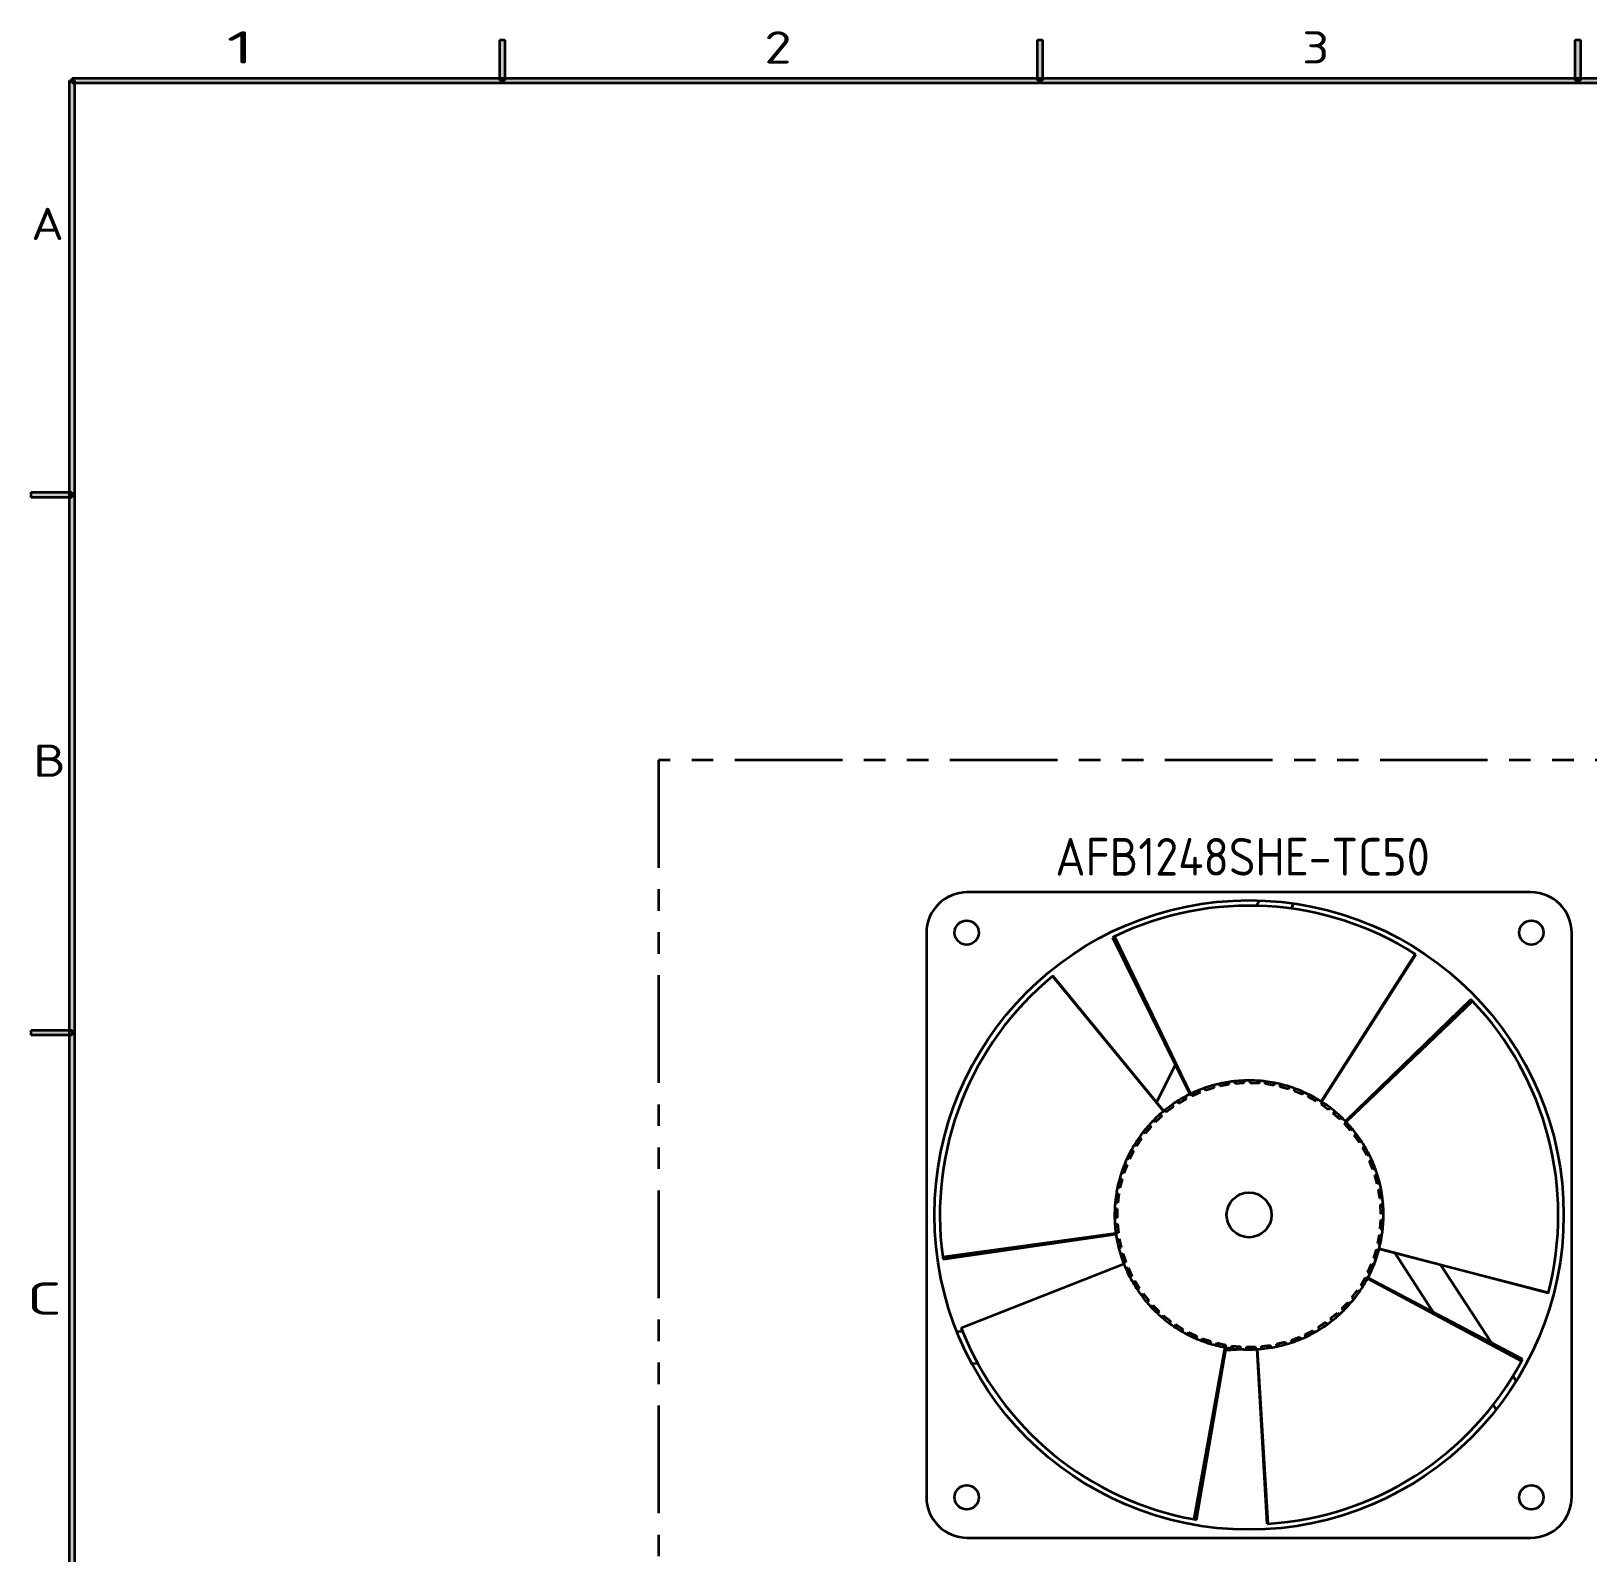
# Model space of a CAD drawing. Extents: x 23 to 417, y 3 to 294.
# Drawn here: x 26.2 to 170.9, y 150.2 to 291.6 of the extents above; entities that cross this region are included whole.
import ezdxf
from ezdxf.enums import TextEntityAlignment as Align

# ---------------------------------------------------------------- set-up
doc = ezdxf.new("R2010")
doc.units = 0
doc.linetypes.add('PHANTOM', pattern=[20, 10, -2, 2, -2, 2, -2])
doc.layers.get('0').update_dxf_attribs({"lineweight": 13})
doc.layers.add('1', color=7, linetype='Continuous', lineweight=13)
doc.layers.add('3', color=7, linetype='Continuous', lineweight=13)
doc.styles.get("Standard").update_dxf_attribs({"font": 'isocp.shx'})

# ---------------------------------------------------------------- blocks, each defined once
blk = doc.blocks.new('BLOCK25')
at = {"layer": '3', "color": 7, "lineweight": 13}
blk.add_text('A', height=3, dxfattribs=at).set_placement((26.2, 272.19), (29.24, 272.19), align=Align.FIT)
blk = doc.blocks.new('BLOCK26')
at = {"layer": '3', "color": 7, "lineweight": 13}
blk.add_text('B', height=3, dxfattribs=at).set_placement((26.39, 222.29), (29.43, 222.29), align=Align.FIT)
blk = doc.blocks.new('BLOCK27')
at = {"layer": '3', "color": 7, "lineweight": 13}
blk.add_text('C', height=3, dxfattribs=at).set_placement((25.79, 172.29), (29.02, 172.29), align=Align.FIT)
blk = doc.blocks.new('BLOCK36')
at = {"layer": '3', "color": 7, "lineweight": 13}
blk.add_text('2', height=3, dxfattribs=at).set_placement((94.37, 288.59), (96.9, 288.59), align=Align.FIT)
blk = doc.blocks.new('BLOCK37')
at = {"layer": '3', "color": 7, "lineweight": 13}
blk.add_text('1', height=3, dxfattribs=at).set_placement((44.37, 288.59), (46.9, 288.59), align=Align.FIT)
blk = doc.blocks.new('BLOCK38')
at = {"layer": '3', "color": 7, "lineweight": 13}
blk.add_text('3', height=3, dxfattribs=at).set_placement((144.37, 288.59), (146.9, 288.59), align=Align.FIT)
blk = doc.blocks.new('BLOCK79')
at = {"layer": '3', "color": 7, "lineweight": 5}
blk.add_solid([(29.76, 287), (30.24, 287), (29.76, 9.76), (30.24, 10.24)], dxfattribs=at)
blk = doc.blocks.new('BLOCK82')
at = {"layer": '3', "color": 7, "lineweight": 5}
blk.add_solid([(410.24, 287.24), (409.76, 286.76), (30, 287.24), (30, 286.76)], dxfattribs=at)
blk = doc.blocks.new('BLOCK90')
at = {"layer": '3', "color": 7, "lineweight": 5}
blk.add_solid([(26.19, 248.26), (26.19, 248.74), (29.99, 248.26), (29.99, 248.74)], dxfattribs=at)
blk = doc.blocks.new('BLOCK91')
at = {"layer": '3', "color": 7, "lineweight": 5}
blk.add_solid([(26.2, 198.26), (26.2, 198.74), (30, 198.26), (30, 198.74)], dxfattribs=at)
blk = doc.blocks.new('BLOCK96')
at = {"layer": '3', "color": 7, "lineweight": 5}
blk.add_solid([(69.76, 290.8), (70.24, 290.8), (69.76, 287), (70.24, 287)], dxfattribs=at)
blk = doc.blocks.new('BLOCK97')
at = {"layer": '3', "color": 7, "lineweight": 5}
blk.add_solid([(169.76, 290.8), (170.24, 290.8), (169.76, 287), (170.24, 287)], dxfattribs=at)
blk = doc.blocks.new('BLOCK98')
at = {"layer": '3', "color": 3, "lineweight": 5}
blk.add_solid([(119.76, 290.8), (120.24, 290.8), (119.76, 287), (120.24, 287)], dxfattribs=at)
blk = doc.blocks.new('BLOCK122')
at = {"layer": '1', "color": 7, "lineweight": 13}
blk.add_text('AFB1248SHE-TC50', height=7, dxfattribs=at).set_placement((38.36, 216.49), (108, 216.49), align=Align.FIT)
blk = doc.blocks.new('BLOCK126')
at = {"layer": '1', "color": 7, "lineweight": 35}
for p, q in [((126.79, 213.4), (21.99, 213.4)), ((14.39, 205.8), (14.39, 101)), ((134.39, 101), (134.39, 205.8)), ((49.02, 205), (63.36, 175.83)), ((49.4, 205.18), (63.52, 175.91)), ((87.83, 174.48), (105.31, 201.88)), ((105.38, 201.83), (87.87, 174.46)), ((58.5, 172.7), (37.84, 197.79)), ((37.91, 197.84), (58.53, 172.72)), ((115.62, 193.48), (92.32, 170.82)), ((115.92, 193.17), (92.45, 170.69)), ((17.42, 145.63), (49.62, 150.02)), ((17.48, 145.21), (49.64, 149.84)), ((130.03, 138.89), (98.58, 147.09)), ((98.59, 147.13), (130.05, 138.98)), ((20.85, 132.44), (51.11, 144.29)), ((51.13, 144.25), (20.88, 132.35)), ((125.05, 126.2), (96.42, 141.57)), ((125.25, 126.57), (96.5, 141.73)), ((64.17, 96.82), (69.95, 128.8)), ((64.59, 96.74), (70.13, 128.77)), ((77.78, 96), (75.87, 128.44)), ((75.9, 128.45), (77.87, 96.01)), ((21.99, 93.4), (126.79, 93.4))]:
    blk.add_line(p, q, dxfattribs=at)
at = {"layer": '1', "color": 7, "lineweight": 35, "ltscale": 0.027672}
blk.add_line((76.27, 211.87), (75.77, 210.88), dxfattribs=at)
at = {"layer": '1', "color": 7, "lineweight": 35, "ltscale": 0.026438}
blk.add_line((82.24, 210.36), (82.72, 211.3), dxfattribs=at)
at = {"layer": '1', "color": 7, "lineweight": 35, "ltscale": 0.010543}
for p, q in [((49.4, 205.18), (49.02, 205)), ((115.92, 193.17), (115.62, 193.48)), ((17.42, 145.63), (17.48, 145.21)), ((125.05, 126.2), (125.25, 126.57)), ((64.17, 96.82), (64.59, 96.74))]:
    blk.add_line(p, q, dxfattribs=at)
at = {"layer": '1', "color": 7, "lineweight": 35, "ltscale": 0.002277}
for p, q in [((105.38, 201.83), (105.31, 201.88)), ((37.91, 197.84), (37.84, 197.79)), ((130.03, 138.89), (130.05, 138.98)), ((20.85, 132.44), (20.88, 132.35)), ((77.78, 96), (77.87, 96.01))]:
    blk.add_line(p, q, dxfattribs=at)
at = {"layer": '1', "color": 7, "lineweight": 35, "ltscale": 0.193505}
blk.add_line((60.68, 181.27), (57.17, 174.38), dxfattribs=at)
at = {"layer": '1', "color": 7, "lineweight": 35, "ltscale": 0.011774}
for p, q in [((65.08, 176.6), (65.27, 176.17)), ((66.32, 176.56), (66.18, 177.01)), ((67.78, 177.51), (67.92, 177.06)), ((69.01, 177.33), (68.92, 177.8)), ((70.58, 178.11), (70.66, 177.64)), ((71.78, 177.79), (71.74, 178.26)), ((73.42, 178.38), (73.45, 177.91)), ((74.57, 177.93), (74.59, 178.4)), ((76.27, 178.33), (76.25, 177.86)), ((77.37, 177.75), (77.44, 178.21)), ((79.1, 177.95), (79.03, 177.49)), ((80.12, 177.25), (80.25, 177.7)), ((81.87, 177.26), (81.74, 176.8)), ((82.8, 176.44), (82.98, 176.88)), ((60.07, 173.89), (60.35, 173.51)), ((61.28, 174.13), (61.04, 174.54)), ((62.49, 175.39), (62.73, 174.98)), ((63.73, 175.49), (63.54, 175.92)), ((84.54, 176.25), (84.36, 175.81)), ((85.38, 175.33), (85.6, 175.75)), ((87.08, 174.94), (86.85, 174.53)), ((87.8, 173.94), (88.08, 174.32)), ((56.93, 170.63), (56.6, 170.97)), ((57.82, 172.12), (58.15, 171.78)), ((59, 172.5), (58.72, 172.88)), ((89.45, 173.35), (89.18, 172.97)), ((90.06, 172.27), (90.37, 172.62)), ((91.63, 171.51), (91.31, 171.16)), ((55.08, 168.52), (54.72, 168.83)), ((55.8, 170.11), (56.16, 169.81)), ((92.11, 170.36), (92.46, 170.68)), ((93.58, 169.43), (93.23, 169.11)), ((93.93, 168.23), (94.31, 168.51)), ((52.5, 165.47), (52.91, 165.25)), ((53.48, 166.22), (53.09, 166.48)), ((54.01, 167.88), (54.41, 167.62)), ((95.28, 167.13), (94.9, 166.86)), ((95.49, 165.91), (95.9, 166.14)), ((51.26, 162.89), (51.7, 162.73)), ((52.15, 163.76), (51.73, 163.97)), ((96.71, 164.66), (96.3, 164.44)), ((96.78, 163.42), (97.21, 163.6)), ((50.33, 160.19), (50.79, 160.08)), ((51.12, 161.15), (50.68, 161.32)), ((97.85, 162.04), (97.41, 161.87)), ((97.77, 160.81), (98.23, 160.93)), ((98.68, 159.31), (98.23, 159.19)), ((49.71, 157.41), (50.18, 157.35)), ((50.39, 158.45), (49.93, 158.56)), ((98.47, 158.09), (98.93, 158.17)), ((99.2, 156.51), (98.73, 156.43)), ((49.42, 154.57), (49.89, 154.56)), ((49.97, 155.68), (49.5, 155.74)), ((98.84, 155.32), (99.31, 155.34)), ((99.39, 153.66), (98.92, 153.64)), ((49.87, 152.88), (49.4, 152.89)), ((49.45, 151.71), (49.92, 151.76)), ((99.26, 150.81), (98.79, 150.84)), ((98.9, 152.52), (99.37, 152.48)), ((50.09, 150.09), (49.62, 150.04)), ((49.8, 148.88), (50.26, 148.98)), ((98.8, 147.99), (98.33, 148.08)), ((98.64, 149.73), (99.11, 149.64)), ((50.62, 147.34), (50.16, 147.24)), ((50.48, 146.11), (50.92, 146.26)), ((98.02, 145.24), (97.57, 145.38)), ((98.07, 146.99), (98.52, 146.85)), ((51.47, 144.67), (51.02, 144.52)), ((51.46, 143.43), (51.89, 143.63)), ((52.61, 142.11), (52.19, 141.91)), ((96.94, 142.6), (96.51, 142.79)), ((97.18, 144.33), (97.61, 144.14)), ((52.75, 140.88), (53.15, 141.13)), ((54.04, 139.71), (53.64, 139.46)), ((94.53, 139.4), (94.91, 139.12)), ((95.56, 140.1), (95.15, 140.34)), ((96, 141.79), (96.41, 141.55)), ((54.32, 138.5), (54.69, 138.79)), ((55.73, 137.48), (55.36, 137.18)), ((56.15, 136.31), (56.48, 136.64)), ((92.81, 137.2), (93.15, 136.88)), ((93.91, 137.78), (93.53, 138.06)), ((57.67, 135.45), (57.34, 135.12)), ((58.22, 134.34), (58.51, 134.71)), ((59.82, 133.66), (59.53, 133.29)), ((88.66, 133.45), (88.92, 133.06)), ((89.86, 133.76), (89.56, 134.12)), ((90.84, 135.21), (91.14, 134.85)), ((92, 135.65), (91.66, 135.98)), ((60.49, 132.62), (60.74, 133.02)), ((62.17, 132.13), (61.92, 131.73)), ((62.95, 131.17), (63.15, 131.6)), ((64.67, 130.88), (64.47, 130.45)), ((65.56, 130.01), (65.71, 130.46)), ((83.77, 130.74), (83.94, 130.29)), ((85.01, 130.77), (84.8, 131.19)), ((86.29, 131.95), (86.51, 131.53)), ((87.52, 132.13), (87.26, 132.52)), ((67.3, 129.92), (67.15, 129.47)), ((68.29, 129.16), (68.39, 129.62)), ((70.03, 129.26), (69.93, 128.8)), ((71.09, 128.62), (71.14, 129.09)), ((72.81, 128.92), (72.76, 128.45)), ((73.94, 128.4), (73.93, 128.88)), ((75.61, 128.9), (75.62, 128.43)), ((76.79, 128.52), (76.73, 128.98)), ((78.39, 129.2), (78.45, 128.73)), ((79.61, 128.95), (79.49, 129.41)), ((81.13, 129.81), (81.24, 129.36)), ((82.36, 129.7), (82.2, 130.15))]:
    blk.add_line(p, q, dxfattribs=at)
at = {"layer": '1', "color": 7, "lineweight": 35, "ltscale": 0.042008}
for p, q in [((67.92, 177.06), (66.32, 176.56)), ((70.66, 177.64), (69.01, 177.33)), ((73.45, 177.91), (71.78, 177.79)), ((76.25, 177.86), (74.57, 177.93)), ((79.03, 177.49), (77.37, 177.75)), ((81.74, 176.8), (80.12, 177.25)), ((62.73, 174.98), (61.28, 174.13)), ((65.27, 176.17), (63.73, 175.49)), ((84.36, 175.81), (82.8, 176.44)), ((86.85, 174.53), (85.38, 175.33)), ((89.18, 172.97), (87.8, 173.94)), ((58.15, 171.78), (56.93, 170.63)), ((60.35, 173.51), (59, 172.5)), ((91.31, 171.16), (90.06, 172.27)), ((56.16, 169.81), (55.08, 168.52)), ((93.23, 169.11), (92.11, 170.36)), ((94.9, 166.86), (93.93, 168.23)), ((52.91, 165.25), (52.15, 163.76)), ((54.41, 167.62), (53.48, 166.22)), ((96.3, 164.44), (95.49, 165.91)), ((51.7, 162.73), (51.12, 161.15)), ((97.41, 161.87), (96.78, 163.42)), ((50.79, 160.08), (50.39, 158.45)), ((98.23, 159.19), (97.77, 160.81)), ((50.18, 157.35), (49.97, 155.68)), ((98.73, 156.43), (98.47, 158.09)), ((49.89, 154.56), (49.87, 152.88)), ((98.92, 153.64), (98.84, 155.32)), ((49.92, 151.76), (50.09, 150.09)), ((98.79, 150.84), (98.9, 152.52)), ((50.26, 148.98), (50.62, 147.34)), ((98.33, 148.08), (98.64, 149.73)), ((50.92, 146.26), (51.47, 144.67)), ((97.57, 145.38), (98.07, 146.99)), ((51.89, 143.63), (52.61, 142.11)), ((96.51, 142.79), (97.18, 144.33)), ((53.15, 141.13), (54.04, 139.71)), ((93.53, 138.06), (94.53, 139.4)), ((95.15, 140.34), (96, 141.79)), ((54.69, 138.79), (55.73, 137.48)), ((56.48, 136.64), (57.67, 135.45)), ((91.66, 135.98), (92.81, 137.2)), ((58.51, 134.71), (59.82, 133.66)), ((87.26, 132.52), (88.66, 133.45)), ((89.56, 134.12), (90.84, 135.21)), ((60.74, 133.02), (62.17, 132.13)), ((63.15, 131.6), (64.67, 130.88)), ((65.71, 130.46), (67.3, 129.92)), ((82.2, 130.15), (83.77, 130.74)), ((84.8, 131.19), (86.29, 131.95)), ((68.39, 129.62), (70.03, 129.26)), ((71.14, 129.09), (72.81, 128.92)), ((73.93, 128.88), (75.61, 128.9)), ((76.73, 128.98), (78.39, 129.2)), ((79.49, 129.41), (81.13, 129.81))]:
    blk.add_line(p, q, dxfattribs=at)
at = {"layer": '1', "color": 7, "lineweight": 35, "ltscale": 0.32763}
blk.add_line((101.47, 146.34), (108.61, 135.35), dxfattribs=at)
at = {"layer": '1', "color": 7, "lineweight": 35, "ltscale": 0.43183}
blk.add_line((119.49, 129.6), (110.08, 144.09), dxfattribs=at)
at = {"layer": '1', "color": 7, "lineweight": 35, "ltscale": 0.026437}
blk.add_line((21.13, 131.72), (20.08, 131.66), dxfattribs=at)
at = {"layer": '1', "color": 7, "lineweight": 35, "ltscale": 0.076672}
blk.add_line((70.04, 128.27), (73.11, 128.43), dxfattribs=at)
at = {"layer": '1', "color": 7, "lineweight": 35, "ltscale": 0.027671}
blk.add_line((22.81, 125.8), (23.92, 125.86), dxfattribs=at)
at = {"layer": '1', "color": 7, "lineweight": 35, "ltscale": 0.027675}
blk.add_line((124.08, 122.53), (123.48, 123.46), dxfattribs=at)
at = {"layer": '1', "color": 7, "lineweight": 35, "ltscale": 0.026436}
blk.add_line((119.8, 118.12), (120.37, 117.23), dxfattribs=at)
at = {"layer": '1', "color": 7, "lineweight": 35}
for centre, radius in [((74.39, 153.4), 58.5), ((21.89, 205.9), 2.25), ((126.89, 205.9), 2.25), ((74.39, 153.4), 4.17), ((21.89, 100.9), 2.25), ((126.89, 100.9), 2.25)]:
    blk.add_circle(centre, radius, dxfattribs=at)
for centre, radius, start, end in [((21.99, 205.8), 7.6, 90, 180), ((126.79, 205.8), 7.6, 360, 450), ((74.39, 153.4), 57.5, 57.4731, 115.7635), ((74.39, 153.4), 57.5, 129.4731, 187.7635), ((74.39, 153.4), 57.5, 345.4731, 43.7635), ((74.39, 153.4), 25, 111.8666, 115.7183), ((74.39, 153.4), 25, 109.1729, 111.8666), ((74.39, 153.4), 25, 105.3211, 109.1729), ((74.39, 153.4), 25, 102.6274, 105.3211), ((74.39, 153.4), 25, 98.7757, 102.6274), ((74.39, 153.4), 25, 96.082, 98.7757), ((74.39, 153.4), 25, 92.2302, 96.082), ((74.39, 153.4), 25, 89.5365, 92.2302), ((74.39, 153.4), 25, 85.6848, 89.5365), ((74.39, 153.4), 25, 82.9911, 85.6848), ((74.39, 153.4), 25, 79.1393, 82.9911), ((74.39, 153.4), 25, 76.4456, 79.1393), ((74.39, 153.4), 25, 72.5939, 76.4456), ((74.39, 153.4), 25, 69.9002, 72.5939), ((74.39, 153.4), 25, 66.0484, 69.9002), ((74.39, 153.4), 25, 124.9575, 128.8093), ((74.39, 153.4), 25, 122.2638, 124.9575), ((74.39, 153.4), 25, 118.412, 122.2638), ((74.39, 153.4), 25, 115.7183, 118.412), ((74.39, 153.4), 25, 63.3547, 66.0484), ((74.39, 153.4), 25, 59.503, 63.3547), ((74.39, 153.4), 25, 56.8093, 59.503), ((74.39, 153.4), 25, 52.9575, 56.8093), ((74.39, 153.4), 25, 135.3547, 138.0484), ((74.39, 153.4), 25, 131.503, 135.3547), ((74.39, 153.4), 25, 128.8093, 131.503), ((74.39, 153.4), 25, 50.2638, 52.9575), ((74.39, 153.4), 25, 46.412, 50.2638), ((74.39, 153.4), 25, 43.7183, 46.412), ((74.39, 153.4), 25, 141.9002, 144.5939), ((74.39, 153.4), 25, 138.0484, 141.9002), ((74.39, 153.4), 25, 39.8666, 43.7183), ((74.39, 153.4), 25, 37.1729, 39.8666), ((74.39, 153.4), 25, 33.3211, 37.1729), ((74.39, 153.4), 25, 151.1393, 154.9911), ((74.39, 153.4), 25, 148.4456, 151.1393), ((74.39, 153.4), 25, 144.5939, 148.4456), ((74.39, 153.4), 25, 30.6274, 33.3211), ((74.39, 153.4), 25, 26.7757, 30.6274), ((74.39, 153.4), 25, 157.6848, 161.5365), ((74.39, 153.4), 25, 154.9911, 157.6848), ((74.39, 153.4), 25, 24.082, 26.7757), ((74.39, 153.4), 25, 20.2302, 24.082), ((74.39, 153.4), 25, 164.2302, 168.082), ((74.39, 153.4), 25, 161.5365, 164.2302), ((74.39, 153.4), 25, 17.5365, 20.2302), ((74.39, 153.4), 25, 13.6848, 17.5365), ((74.39, 153.4), 25, 10.9911, 13.6848), ((74.39, 153.4), 25, 170.7757, 174.6274), ((74.39, 153.4), 25, 168.082, 170.7757), ((74.39, 153.4), 25, 7.1393, 10.9911), ((74.39, 153.4), 25, 4.4456, 7.1393), ((74.39, 153.4), 25, 177.3211, 181.1729), ((74.39, 153.4), 25, 174.6274, 177.3211), ((74.39, 153.4), 25, 0.5939, 4.4456), ((74.39, 153.4), 25, 357.9002, 360.5939), ((74.39, 153.4), 25, 181.1729, 183.8666), ((74.39, 153.4), 25, 183.8666, 187.7183), ((74.39, 153.4), 25, 351.3547, 354.0484), ((74.39, 153.4), 25, 354.0484, 357.9002), ((74.39, 153.4), 25, 187.7183, 190.412), ((74.39, 153.4), 25, 190.412, 194.2638), ((74.39, 153.4), 25, 344.8093, 347.503), ((74.39, 153.4), 25, 347.503, 351.3547), ((74.39, 153.4), 25, 194.2638, 196.9575), ((74.39, 153.4), 25, 196.9575, 200.8093), ((74.39, 153.4), 25, 332.1838, 345.3824), ((74.39, 153.4), 25, 338.2638, 340.9575), ((74.39, 153.4), 25, 340.9575, 344.8093), ((74.39, 153.4), 25, 200.8093, 203.503), ((74.39, 153.4), 25, 203.503, 207.3547), ((74.39, 153.4), 25, 207.3547, 210.0484), ((74.39, 153.4), 25, 331.7183, 334.412), ((74.39, 153.4), 25, 334.412, 338.2638), ((74.39, 153.4), 25, 210.0484, 213.9002), ((74.39, 153.4), 25, 213.9002, 216.5939), ((74.39, 153.4), 25, 321.3211, 325.1729), ((74.39, 153.4), 25, 325.1729, 327.8666), ((74.39, 153.4), 25, 327.8666, 331.7183), ((74.39, 153.4), 25, 216.5939, 220.4456), ((74.39, 153.4), 25, 220.4456, 223.1393), ((74.39, 153.4), 25, 223.1393, 226.9911), ((74.39, 153.4), 25, 314.7757, 318.6274), ((74.39, 153.4), 25, 318.6274, 321.3211), ((74.39, 153.4), 25, 226.9911, 229.6848), ((74.39, 153.4), 25, 229.6848, 233.5365), ((74.39, 153.4), 25, 233.5365, 236.2302), ((74.39, 153.4), 25, 305.5365, 308.2302), ((74.39, 153.4), 25, 308.2302, 312.082), ((74.39, 153.4), 25, 312.082, 314.7757), ((74.39, 153.4), 57.5, 201.4731, 259.7635), ((74.39, 153.4), 25, 236.2302, 240.082), ((74.39, 153.4), 25, 240.082, 242.7757), ((74.39, 153.4), 25, 242.7757, 246.6274), ((74.39, 153.4), 25, 246.6274, 249.3211), ((74.39, 153.4), 25, 288.5939, 292.4456), ((74.39, 153.4), 25, 292.4456, 295.1393), ((74.39, 153.4), 25, 295.1393, 298.9911), ((74.39, 153.4), 25, 298.9911, 301.6848), ((74.39, 153.4), 25, 301.6848, 305.5365), ((74.39, 153.4), 25, 249.3211, 253.1729), ((74.39, 153.4), 25, 253.1729, 255.8666), ((74.39, 153.4), 25, 255.8666, 259.7183), ((74.39, 153.4), 25, 259.7183, 262.412), ((74.39, 153.4), 25, 262.412, 266.2638), ((74.39, 153.4), 25, 266.2638, 268.9575), ((74.39, 153.4), 25, 267.0539, 273.3824), ((74.39, 153.4), 25, 268.9575, 272.8093), ((74.39, 153.4), 25, 272.8093, 275.503), ((74.39, 153.4), 25, 275.503, 279.3547), ((74.39, 153.4), 25, 279.3547, 282.0484), ((74.39, 153.4), 25, 282.0484, 285.9002), ((74.39, 153.4), 25, 285.9002, 288.5939), ((74.39, 153.4), 57.5, 273.4731, 331.7635), ((21.99, 101), 7.6, 180, 270), ((126.79, 101), 7.6, 270, 360)]:
    blk.add_arc(centre, radius, start, end, dxfattribs=at)

msp = doc.modelspace()

# ---------------------------------------------------------------- linework, layer by layer
at = {"layer": '1', "color": 7, "linetype": 'PHANTOM', "lineweight": 35}
for p, q in [((401.62, 223.84), (84.53, 223.84)), ((84.53, 223.84), (84.53, 92.72))]:
    msp.add_line(p, q, dxfattribs=at)
at = {"layer": '3', "color": 7, "lineweight": 35, "ltscale": 0.095}
for p, q in [((69.76, 287), (69.76, 290.8)), ((70.24, 290.8), (70.24, 287)), ((119.76, 287), (119.76, 290.8)), ((120.24, 290.8), (120.24, 287)), ((169.76, 287), (169.76, 290.8)), ((170.24, 290.8), (170.24, 287)), ((26.19, 248.74), (29.99, 248.74)), ((29.99, 248.26), (26.19, 248.26)), ((26.2, 198.74), (30, 198.74)), ((30, 198.26), (26.2, 198.26))]:
    msp.add_line(p, q, dxfattribs=at)
at = {"layer": '3', "color": 7, "lineweight": 35, "ltscale": 0.011875}
for p, q in [((69.76, 290.8), (70.24, 290.8)), ((119.76, 290.8), (120.24, 290.8)), ((169.76, 290.8), (170.24, 290.8)), ((29.76, 287), (30.24, 287)), ((30, 286.76), (30, 287.24)), ((70.24, 287), (69.76, 287)), ((120.24, 287), (119.76, 287)), ((170.24, 287), (169.76, 287)), ((26.19, 248.26), (26.19, 248.74)), ((29.99, 248.74), (29.99, 248.26)), ((26.2, 198.26), (26.2, 198.74)), ((30, 198.74), (30, 198.26))]:
    msp.add_line(p, q, dxfattribs=at)
at = {"layer": '3', "color": 7, "lineweight": 35}
for p, q in [((29.76, 9.76), (29.76, 287)), ((30, 287.24), (410.24, 287.24)), ((409.76, 286.76), (30, 286.76)), ((30.24, 287), (30.24, 10.24))]:
    msp.add_line(p, q, dxfattribs=at)

# ---------------------------------------------------------------- block references
at = {"lineweight": 0, "xscale": 0.5, "yscale": 0.5, "zscale": 0.5}
msp.add_blockref('BLOCK126', (102.24, 104.86), dxfattribs=at)
at = {"layer": '1', "lineweight": 0, "xscale": 0.5, "yscale": 0.5, "zscale": 0.5}
msp.add_blockref('BLOCK122', (102.24, 104.86), dxfattribs=at)
at = {"layer": '3', "lineweight": 0}
for name in ['BLOCK37', 'BLOCK36', 'BLOCK38', 'BLOCK96', 'BLOCK98', 'BLOCK97', 'BLOCK79', 'BLOCK82', 'BLOCK25', 'BLOCK90', 'BLOCK26', 'BLOCK91', 'BLOCK27']:
    msp.add_blockref(name, (0, 0), dxfattribs=at)

doc.saveas('drawing.dxf')
